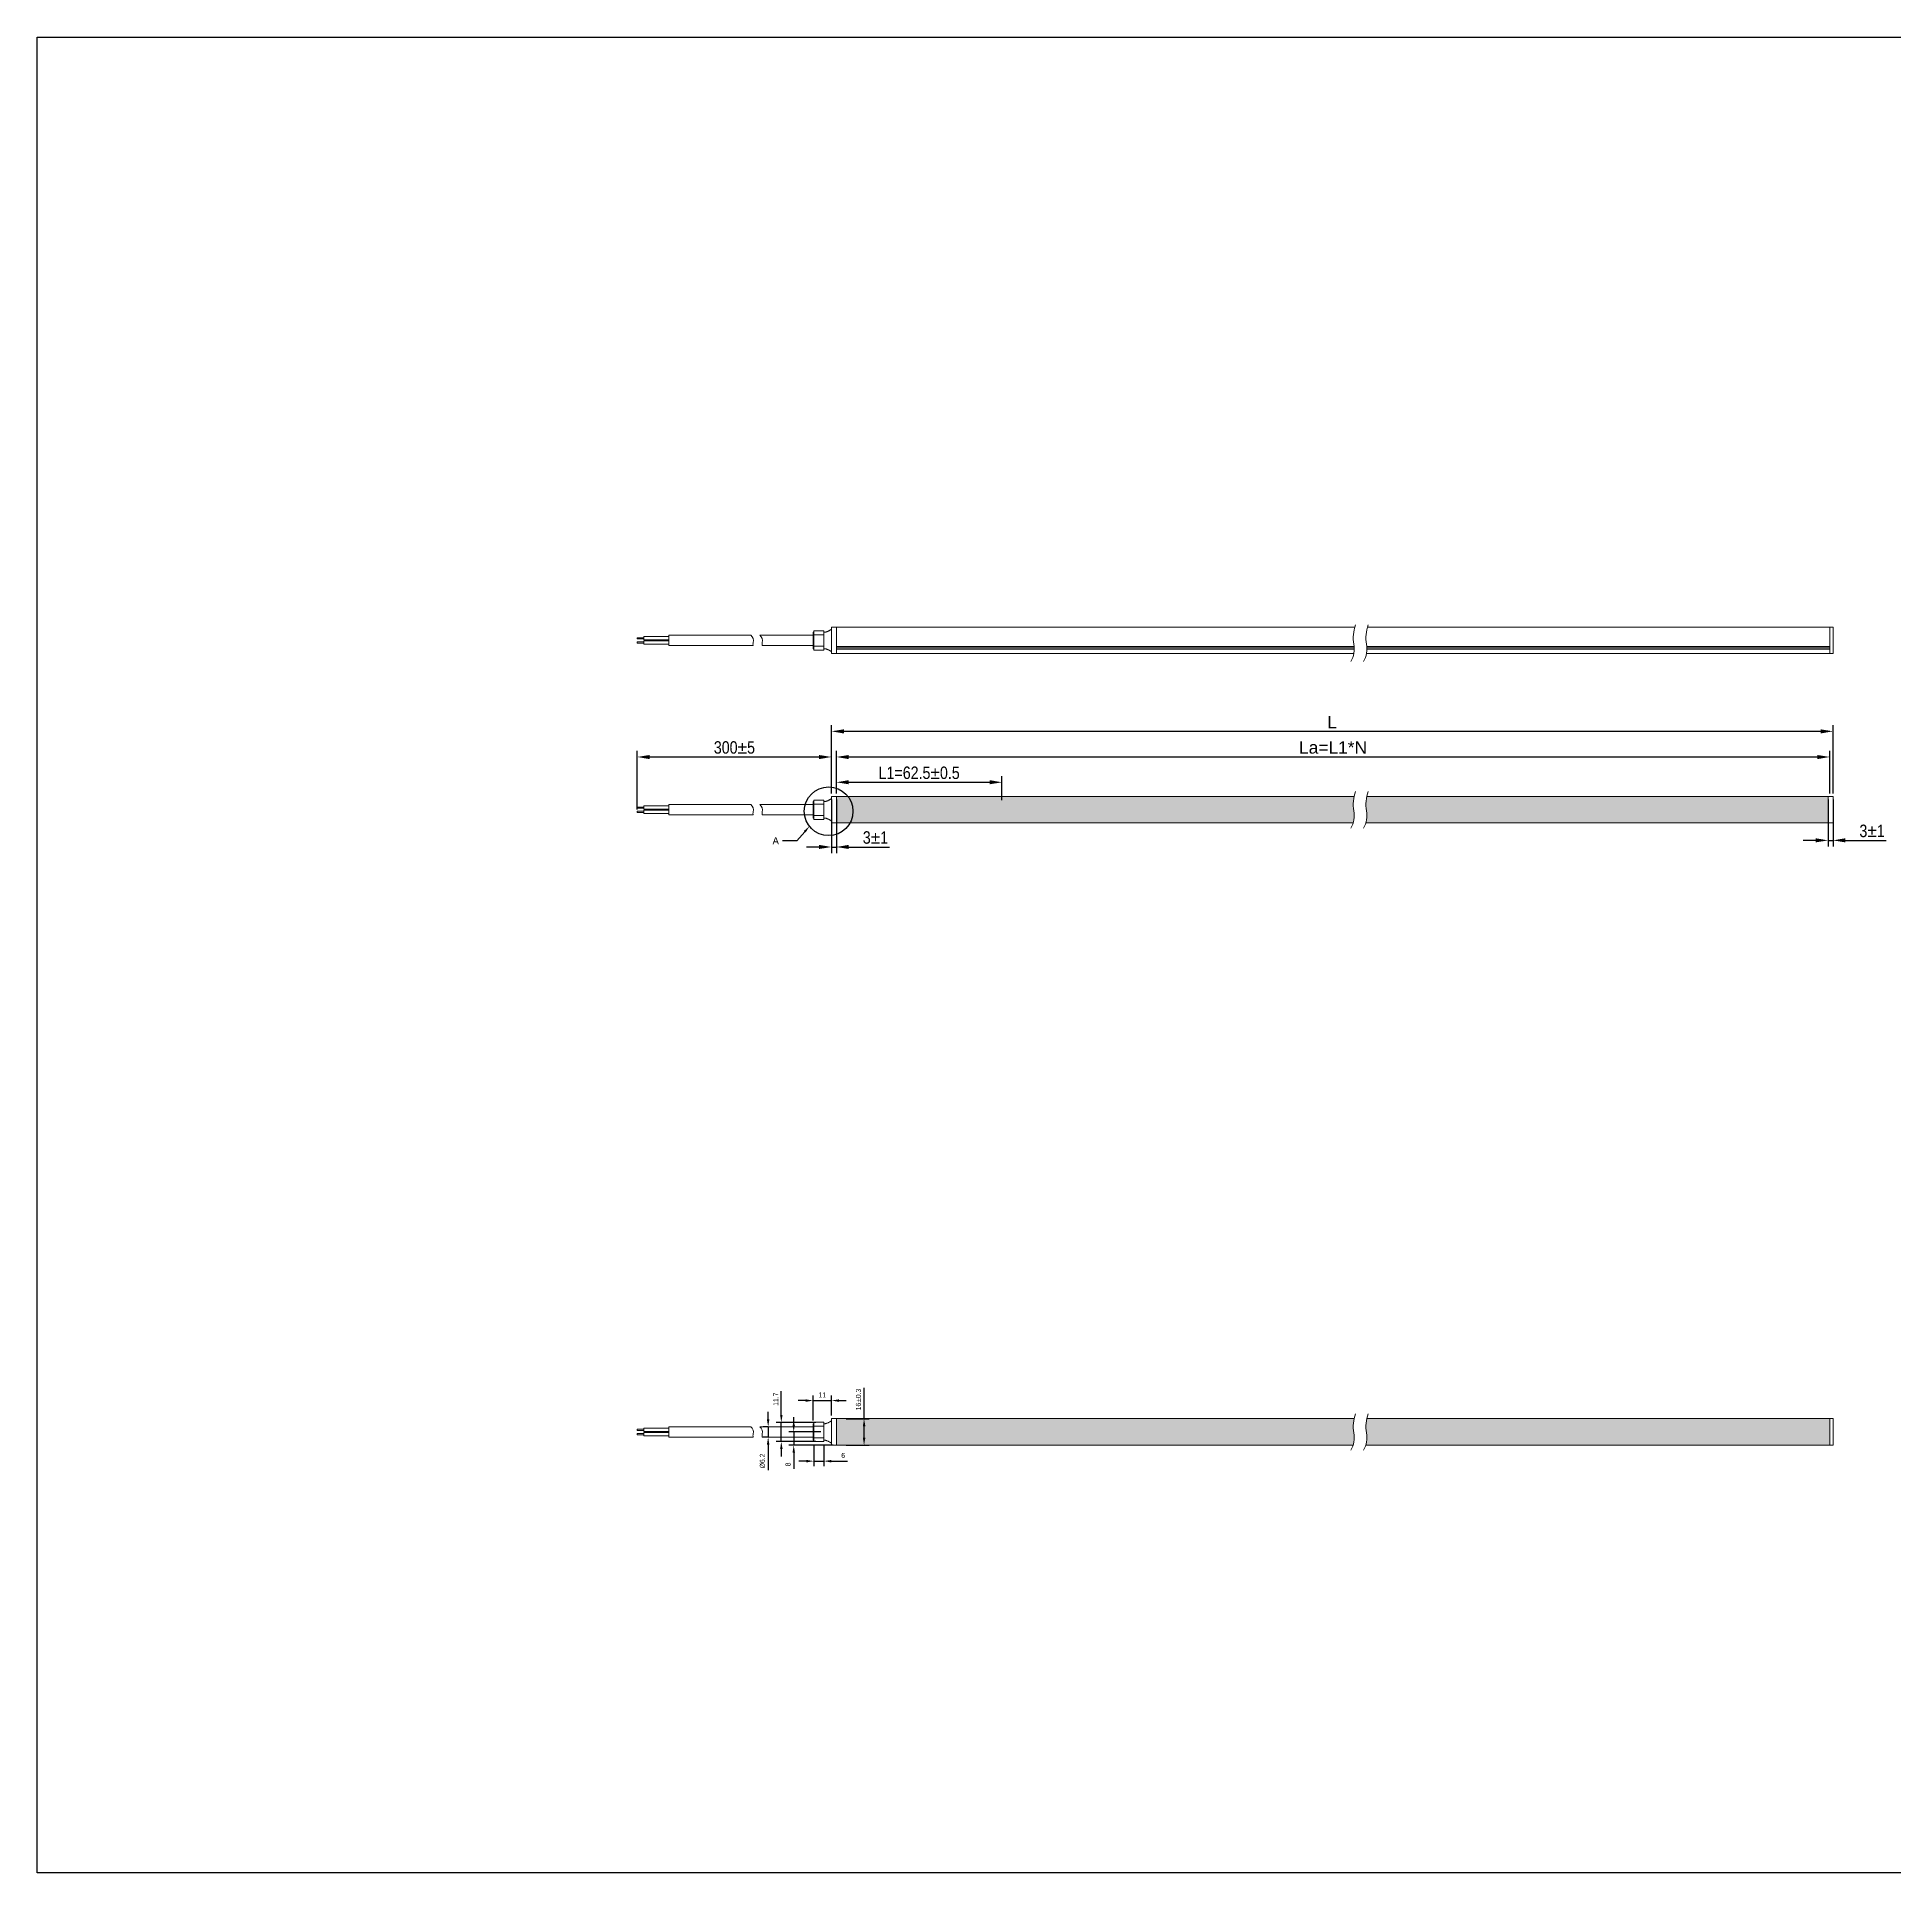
# Model space of a CAD drawing. Header units: millimetres. Extents: x 2374 to 4177, y -4614 to 869.
# Drawn here: x 2374 to 3496, y -240 to 869 of the extents above; entities that cross this region are included whole.
import ezdxf
from ezdxf import colors
from ezdxf.entities.mleader import LeaderData, LeaderLine
from ezdxf.math import Vec2, Vec3

# ---------------------------------------------------------------- set-up
doc = ezdxf.new("R2010")
doc.units = ezdxf.units.MM
doc.header["$LTSCALE"] = 0.2
doc.layers.add('02___PRT_ALL_AXES', color=7, linetype='Continuous')
doc.layers.add('0TXT', color=4, linetype='Continuous')
doc.styles.get("Standard").update_dxf_attribs({"font": 'ARIALN.TTF'})
doc.dimstyles.new('3', dxfattribs={"dimscale": 3, "dimtxt": 2.5, "dimasz": 2.5, "dimexe": 1.25, "dimexo": 0.625, "dimtad": 1, "dimdec": 1, "dimzin": 9, "dimtxsty": 'Standard', "dimcen": 2.5, "dimclrd": 142, "dimclre": 142, "dimclrt": 142, "dimadec": 0, "dimazin": 0, "dimtfac": 1, "dimtdec": 1, "dimtmove": 0, "dimatfit": 3, "dimfxl": 1, "dimarcsym": 0})

# ---------------------------------------------------------------- blocks, each defined once
blk = doc.blocks.new('*D24')
at = {"color": 142, "lineweight": -2, "transparency": 16777216}
for p, q in [((2853.6, 412.1), (2853.6, 453.3)), ((2861.1, 449.6), (3451.1, 449.6)), ((3458.6, 412.1), (3458.6, 453.3))]:
    blk.add_line(p, q, dxfattribs=at)
at = {"color": 142, "transparency": 16777216}
for points in [[(2861.1, 450.8), (2861.1, 448.3), (2853.6, 449.6)], [(3451.1, 450.8), (3451.1, 448.3), (3458.6, 449.6)]]:
    blk.add_solid(points, dxfattribs=at)
at = {"layer": 'Defpoints', "color": 0, "transparency": 16777216}
for p in [(3458.6, 449.6), (2853.6, 410.2), (3458.6, 410.2)]:
    blk.add_point(p, dxfattribs=at)
at = {"color": 142, "lineweight": 0, "transparency": 16777216, "insert": (3156.1, 455.2), "char_height": 7.5, "attachment_point": 5}
blk.add_mtext('{\\fArial|b0|i0|c0|p34;L}', dxfattribs=at)
blk = doc.blocks.new('*D25')
at = {"color": 142, "lineweight": -2, "transparency": 16777216}
for p, q in [((2856.6, 412.1), (2856.6, 437.8)), ((3456.6, 412.1), (3456.6, 437.8)), ((2864.1, 434.1), (3449.1, 434.1))]:
    blk.add_line(p, q, dxfattribs=at)
at = {"color": 142, "transparency": 16777216}
for points in [[(2864.1, 435.3), (2864.1, 432.8), (2856.6, 434.1)], [(3449.1, 435.3), (3449.1, 432.8), (3456.6, 434.1)]]:
    blk.add_solid(points, dxfattribs=at)
at = {"layer": 'Defpoints', "color": 0, "transparency": 16777216}
for p in [(3456.6, 434.1), (2856.6, 410.2), (3456.6, 410.2)]:
    blk.add_point(p, dxfattribs=at)
at = {"color": 142, "lineweight": 0, "transparency": 16777216, "insert": (3156.6, 439.8), "char_height": 7.5, "attachment_point": 5}
blk.add_mtext('{\\fArial|b0|i0|c0|p34;La=L1*N}', dxfattribs=at)
blk = doc.blocks.new('*D18')
at = {"color": 142, "lineweight": -2, "transparency": 16777216}
for p, q in [((2856.6, 412.1), (2856.6, 422.6)), ((2864.1, 418.8), (2949.1, 418.8)), ((2956.6, 408), (2956.6, 422.6))]:
    blk.add_line(p, q, dxfattribs=at)
at = {"color": 142, "transparency": 16777216}
for points in [[(2864.1, 420.1), (2864.1, 417.6), (2856.6, 418.8)], [(2949.1, 420.1), (2949.1, 417.6), (2956.6, 418.8)]]:
    blk.add_solid(points, dxfattribs=at)
at = {"layer": 'Defpoints', "color": 0, "transparency": 16777216}
for p in [(2956.6, 418.8), (2856.6, 410.2), (2956.6, 406.1)]:
    blk.add_point(p, dxfattribs=at)
at = {"color": 142, "lineweight": 0, "transparency": 16777216, "insert": (2906.6, 424.5), "char_height": 7.5, "attachment_point": 5}
blk.add_mtext('L1=62.5±0.5', dxfattribs=at)
blk = doc.blocks.new('*D31')
at = {"color": 142, "lineweight": -2, "transparency": 16777216}
for p, q in [((2736.3, 402.4), (2736.3, 437.8)), ((2853.6, 412.1), (2853.6, 437.8)), ((2743.8, 434.1), (2846.1, 434.1))]:
    blk.add_line(p, q, dxfattribs=at)
at = {"color": 142, "transparency": 16777216}
for points in [[(2743.8, 435.3), (2743.8, 432.8), (2736.3, 434.1)], [(2846.1, 435.3), (2846.1, 432.8), (2853.6, 434.1)]]:
    blk.add_solid(points, dxfattribs=at)
at = {"layer": 'Defpoints', "color": 0, "transparency": 16777216}
for p in [(2853.6, 434.1), (2853.6, 410.2), (2736.3, 400.5)]:
    blk.add_point(p, dxfattribs=at)
at = {"color": 142, "lineweight": 0, "transparency": 16777216, "insert": (2795, 439.8), "char_height": 7.5, "attachment_point": 5}
blk.add_mtext('300±5', dxfattribs=at)
blk = doc.blocks.new('*D16')
at = {"color": 142, "lineweight": -2, "transparency": 16777216}
for p, q in [((2823.3, 36.6), (2823.3, 51)), ((2844.1, 32.1), (2820.3, 32.1)), ((2823.3, 20.5), (2823.3, 32.1)), ((2844.1, 20.5), (2820.3, 20.5)), ((2823.3, 16), (2823.3, 11.5))]:
    blk.add_line(p, q, dxfattribs=at)
at = {"color": 142, "transparency": 16777216}
for points in [[(2822.6, 36.6), (2824.1, 36.6), (2823.3, 32.1)], [(2822.6, 16), (2824.1, 16), (2823.3, 20.5)]]:
    blk.add_solid(points, dxfattribs=at)
at = {"layer": 'Defpoints', "color": 0, "transparency": 16777216}
for p in [(2846, 32.1), (2823.3, 20.5), (2846, 20.5)]:
    blk.add_point(p, dxfattribs=at)
at = {"color": 142, "lineweight": 0, "transparency": 16777216, "insert": (2820, 46.1), "char_height": 3, "attachment_point": 5, "rotation": 90}
blk.add_mtext('11.7', dxfattribs=at)
blk = doc.blocks.new('*D17')
at = {"color": 142, "lineweight": -2, "transparency": 16777216}
for p, q in [((2830.8, 30.8), (2830.8, 35.3)), ((2847.1, 26.3), (2827.8, 26.3)), ((2830.8, 26.3), (2830.8, 18.3)), ((2854.7, 18.3), (2827.8, 18.3)), ((2830.8, 13.8), (2830.8, 4))]:
    blk.add_line(p, q, dxfattribs=at)
at = {"color": 142, "transparency": 16777216}
for points in [[(2830.1, 30.8), (2831.6, 30.8), (2830.8, 26.3)], [(2830.1, 13.8), (2831.6, 13.8), (2830.8, 18.3)]]:
    blk.add_solid(points, dxfattribs=at)
at = {"layer": 'Defpoints', "color": 0, "transparency": 16777216}
for p in [(2830.8, 26.3), (2849, 26.3), (2856.6, 18.3)]:
    blk.add_point(p, dxfattribs=at)
at = {"color": 142, "lineweight": 0, "transparency": 16777216, "insert": (2827.4, 6.7), "char_height": 3, "attachment_point": 5, "rotation": 90}
blk.add_mtext('8', dxfattribs=at)
blk = doc.blocks.new('*D21')
at = {"color": 142, "lineweight": -2, "transparency": 16777216}
for p, q in [((2853.6, 408.4), (2853.6, 376)), ((2856.6, 408.4), (2856.6, 376)), ((2846.1, 379.7), (2838.6, 379.7)), ((2853.6, 379.7), (2856.6, 379.7)), ((2864.1, 379.7), (2888.7, 379.7))]:
    blk.add_line(p, q, dxfattribs=at)
at = {"color": 142, "transparency": 16777216}
for points in [[(2846.1, 381), (2846.1, 378.5), (2853.6, 379.7)], [(2864.1, 381), (2864.1, 378.5), (2856.6, 379.7)]]:
    blk.add_solid(points, dxfattribs=at)
at = {"layer": 'Defpoints', "color": 0, "transparency": 16777216}
for p in [(2853.6, 410.2), (2856.6, 410.2), (2856.6, 379.7)]:
    blk.add_point(p, dxfattribs=at)
at = {"color": 142, "transparency": 16777216, "insert": (2880.2, 385.4), "char_height": 7.5, "attachment_point": 5}
blk.add_mtext('3±1', dxfattribs=at)
blk = doc.blocks.new('*D22')
at = {"color": 142, "lineweight": -2, "transparency": 16777216}
for p, q in [((3455.6, 408.4), (3455.6, 380)), ((3458.6, 408.4), (3458.6, 380)), ((3448.1, 383.7), (3440.6, 383.7)), ((3455.6, 383.7), (3458.6, 383.7)), ((3466.1, 383.7), (3490.7, 383.7))]:
    blk.add_line(p, q, dxfattribs=at)
at = {"color": 142, "transparency": 16777216}
for points in [[(3448.1, 385), (3448.1, 382.5), (3455.6, 383.7)], [(3466.1, 385), (3466.1, 382.5), (3458.6, 383.7)]]:
    blk.add_solid(points, dxfattribs=at)
at = {"layer": 'Defpoints', "color": 0, "transparency": 16777216}
for p in [(3455.6, 410.2), (3458.6, 410.2), (3458.6, 383.7)]:
    blk.add_point(p, dxfattribs=at)
at = {"color": 142, "transparency": 16777216, "insert": (3482.2, 389.4), "char_height": 7.5, "width": 4.026, "attachment_point": 5}
blk.add_mtext('3±1', dxfattribs=at)
blk = doc.blocks.new('*D32')
at = {"color": 142, "lineweight": -2, "transparency": 16777216}
for p, q in [((2843, 18.6), (2843, 5.7)), ((2849, 18.6), (2849, 5.7)), ((2838.5, 8.7), (2834, 8.7)), ((2843, 8.7), (2849, 8.7)), ((2853.5, 8.7), (2863.4, 8.7))]:
    blk.add_line(p, q, dxfattribs=at)
at = {"color": 142, "transparency": 16777216}
for points in [[(2838.5, 9.4), (2838.5, 7.9), (2843, 8.7)], [(2853.5, 9.4), (2853.5, 7.9), (2849, 8.7)]]:
    blk.add_solid(points, dxfattribs=at)
at = {"layer": 'Defpoints', "color": 0, "transparency": 16777216}
for p in [(2843, 20.5), (2849, 20.5), (2849, 8.7)]:
    blk.add_point(p, dxfattribs=at)
at = {"color": 142, "lineweight": 0, "transparency": 16777216, "insert": (2860.7, 12.1), "char_height": 3, "attachment_point": 5}
blk.add_mtext('6', dxfattribs=at)
blk = doc.blocks.new('*D33')
at = {"color": 142, "lineweight": -2, "transparency": 16777216}
for p, q in [((2873.3, 34.3), (2873.3, 53)), ((2862.4, 34.3), (2876.3, 34.3)), ((2873.3, 22.8), (2873.3, 29.8)), ((2862.4, 18.3), (2876.3, 18.3))]:
    blk.add_line(p, q, dxfattribs=at)
at = {"color": 142, "transparency": 16777216}
for points in [[(2872.6, 29.8), (2874.1, 29.8), (2873.3, 34.3)], [(2872.6, 22.8), (2874.1, 22.8), (2873.3, 18.3)]]:
    blk.add_solid(points, dxfattribs=at)
at = {"layer": 'Defpoints', "color": 0, "transparency": 16777216}
for p in [(2860.5, 34.3), (2860.5, 18.3), (2873.3, 18.3)]:
    blk.add_point(p, dxfattribs=at)
at = {"color": 142, "lineweight": 0, "transparency": 16777216, "insert": (2869.9, 45.9), "char_height": 3, "width": 9.282, "attachment_point": 5, "rotation": 90}
blk.add_mtext('16±0.3', dxfattribs=at)
blk = doc.blocks.new('*D34')
at = {"color": 142, "lineweight": -2, "transparency": 16777216}
for p, q in [((2838.1, 45.3), (2833.6, 45.3)), ((2842.6, 33.2), (2842.6, 48.3)), ((2842.6, 45.3), (2853.6, 45.3)), ((2853.6, 36.2), (2853.6, 48.3)), ((2858.1, 45.3), (2862.6, 45.3))]:
    blk.add_line(p, q, dxfattribs=at)
at = {"color": 142, "transparency": 16777216}
for points in [[(2838.1, 46), (2838.1, 44.5), (2842.6, 45.3)], [(2858.1, 46), (2858.1, 44.5), (2853.6, 45.3)]]:
    blk.add_solid(points, dxfattribs=at)
at = {"layer": 'Defpoints', "color": 0, "transparency": 16777216}
for p in [(2853.6, 45.3), (2853.6, 34.3), (2842.6, 31.3)]:
    blk.add_point(p, dxfattribs=at)
at = {"color": 142, "lineweight": 0, "transparency": 16777216, "insert": (2848.1, 48.7), "char_height": 3, "attachment_point": 5}
blk.add_mtext('11', dxfattribs=at)
blk = doc.blocks.new('*D35')
at = {"color": 142, "lineweight": -2, "transparency": 16777216}
for p, q in [((2815.4, 33.9), (2815.4, 38.4)), ((2815.3, 29.4), (2812.4, 29.4)), ((2815.3, 23.2), (2812.4, 23.2)), ((2815.4, 29.4), (2815.4, 23.2)), ((2815.4, 18.7), (2815.4, 3.3))]:
    blk.add_line(p, q, dxfattribs=at)
at = {"color": 142, "transparency": 16777216}
for points in [[(2814.6, 33.9), (2816.1, 33.9), (2815.4, 29.4)], [(2814.6, 18.7), (2816.1, 18.7), (2815.4, 23.2)]]:
    blk.add_solid(points, dxfattribs=at)
at = {"layer": 'Defpoints', "color": 0, "transparency": 16777216}
for p in [(2815.4, 23.2), (2817.2, 29.4), (2817.2, 23.2)]:
    blk.add_point(p, dxfattribs=at)
at = {"color": 142, "lineweight": 0, "transparency": 16777216, "insert": (2811.9, 8.8), "char_height": 3, "attachment_point": 5, "rotation": 90}
blk.add_mtext('Ø6.2', dxfattribs=at)

msp = doc.modelspace()

# ---------------------------------------------------------------- hatches: boundary and pattern name
at = {"lineweight": 0}
h = msp.add_hatch(dxfattribs=at)
h.set_pattern_fill('DOTS', color=2)
h.paths.add_polyline_path([(3168.75, 394.24, 0.1209499), (3169.18, 401.59, -0.0998788), (3169.34, 410.24), (2856.62, 410.24), (2856.62, 394.24)])
h.paths.add_polyline_path([(3176.95, 410.24, 0.0998788), (3176.8, 401.59, -0.1209499), (3176.36, 394.24), (3455.62, 394.24), (3455.62, 410.24)])
h = msp.add_hatch(dxfattribs=at)
h.set_pattern_fill('DOTS', color=2)
h.paths.add_polyline_path([(3168.75, 18.35, 0.1209499), (3169.18, 25.7, -0.0998788), (3169.34, 34.35), (2856.62, 34.35), (2856.62, 18.35)])
h.paths.add_polyline_path([(3176.95, 34.35, 0.0998788), (3176.8, 25.7, -0.1209499), (3176.36, 18.35), (3456.62, 18.35), (3456.62, 34.35)])

# ---------------------------------------------------------------- linework, layer by layer
at = {"color": 7, "linetype": 'Continuous', "lineweight": 0}
for p, q in [((2843, 509.49), (2842.64, 509.49)), ((2849.64, 509.49), (2849, 509.49)), ((2853.62, 496.54), (2853.62, 512.54)), ((3169.78, 512.54), (2853.62, 512.54)), ((2856.62, 512.54), (2856.62, 496.54)), ((3458.62, 512.54), (3177.39, 512.54)), ((3456.62, 512.54), (3456.62, 496.54)), ((3458.62, 512.54), (3458.62, 496.54)), ((2843, 499.49), (2842.64, 499.49)), ((2849.64, 499.49), (2849, 499.49)), ((2853.62, 496.54), (3169.17, 496.54)), ((2856.62, 500.84), (3169.37, 500.84)), ((2856.62, 500.13), (3169.42, 500.13)), ((2856.62, 499.14), (3169.43, 499.14)), ((3176.78, 496.54), (3458.62, 496.54)), ((3176.98, 500.84), (3456.62, 500.84)), ((3177.03, 500.13), (3456.62, 500.13)), ((3177.05, 499.14), (3456.62, 499.14)), ((2843, 407.19), (2842.64, 407.19)), ((2849.64, 407.19), (2849, 407.19)), ((2853.62, 394.24), (2853.62, 410.24)), ((2853.62, 410.24), (3169.34, 410.24)), ((2856.62, 410.24), (2856.62, 394.24)), ((3176.95, 410.24), (3458.62, 410.24)), ((3455.62, 410.24), (3455.62, 394.24)), ((3458.62, 410.24), (3458.62, 394.24)), ((2843, 397.19), (2842.64, 397.19)), ((2849.64, 397.19), (2849, 397.19)), ((3168.75, 394.24), (2853.62, 394.24)), ((3458.62, 394.24), (3176.36, 394.24)), ((2853.62, 18.35), (2853.62, 34.35)), ((2853.62, 34.35), (3169.34, 34.35)), ((2856.62, 34.35), (2856.62, 18.35)), ((3176.95, 34.35), (3458.62, 34.35)), ((3456.62, 34.35), (3456.62, 18.35)), ((3458.62, 34.35), (3458.62, 18.35)), ((2843, 31.3), (2842.64, 31.3)), ((2849.64, 31.3), (2849, 31.3)), ((2843, 21.3), (2842.64, 21.3)), ((2849.64, 21.3), (2849, 21.3)), ((3168.75, 18.35), (2853.62, 18.35)), ((3458.62, 18.35), (3176.36, 18.35))]:
    msp.add_line(p, q, dxfattribs=at)
at = {"lineweight": 0}
for p, q in [((2843, 510.32), (2849, 510.32)), ((2843, 510.32), (2843, 498.66)), ((2843, 507.93), (2849, 507.93)), ((2849, 510.32), (2849, 498.69)), ((2843, 501.04), (2849, 501.04)), ((2843, 498.66), (2849, 498.66)), ((2843, 408.02), (2849, 408.02)), ((2843, 408.02), (2843, 396.36)), ((2843, 405.63), (2849, 405.63)), ((2849, 408.02), (2849, 396.39)), ((2853.6, 395.29), (2853.64, 409.19)), ((2843, 398.74), (2849, 398.74)), ((2843, 396.36), (2849, 396.36)), ((2843, 32.13), (2849, 32.13)), ((2843, 32.13), (2843, 20.47)), ((2843, 29.74), (2849, 29.74)), ((2843, 22.85), (2849, 22.85)), ((2849, 32.13), (2849, 20.5)), ((2853.6, 19.4), (2853.64, 33.3)), ((2843, 20.47), (2849, 20.47))]:
    msp.add_line(p, q, dxfattribs=at)
msp.add_lwpolyline([(2373.81, 868.98), (3851.07, 868.98), (3851.07, -240.06), (2373.81, -240.06)], close=True)
msp.add_circle((2851.88, 401.31), 14.73)
for centre, radius, start, end in [((2802.53, 504.38), 3.95, 343.96804, 54.38795), ((2808.05, 504.38), 3.95, 343.96804, 54.38795), ((3190.7, 506.14), 21.87, 159.37879, 190.38898), ((3198.31, 506.14), 21.87, 159.37879, 190.38898), ((2809.63, 502.34), 3.43, 163.96804, 196.03196), ((2815.15, 502.34), 3.43, 163.96804, 196.03196), ((3154, 499.42), 15.44, 330.15251, 10.38898), ((3161.61, 499.42), 15.44, 330.15251, 10.38898), ((2802.53, 402.08), 3.95, 343.96804, 54.38795), ((2808.05, 402.08), 3.95, 343.96804, 54.38795), ((3190.7, 405.53), 21.87, 159.37879, 190.38898), ((3198.31, 405.53), 21.87, 159.37879, 190.38898), ((2809.63, 400.04), 3.43, 163.96804, 196.03196), ((2815.15, 400.04), 3.43, 163.96804, 196.03196), ((3154, 398.8), 15.44, 330.15251, 10.38898), ((3161.61, 398.8), 15.44, 330.15251, 10.38898), ((3190.7, 29.64), 21.87, 159.37879, 190.38898), ((3198.31, 29.64), 21.87, 159.37879, 190.38898), ((2802.53, 26.19), 3.95, 343.96804, 54.38795), ((2809.63, 24.15), 3.43, 163.96804, 196.03196), ((2808.05, 26.19), 3.95, 343.96804, 54.38795), ((2815.15, 24.15), 3.43, 163.96804, 196.03196), ((3154, 22.91), 15.44, 330.15251, 10.38898), ((3161.61, 22.91), 15.44, 330.15251, 10.38898)]:
    msp.add_arc(centre, radius, start, end, dxfattribs=at)
at = {"color": 7, "linetype": 'Continuous', "lineweight": 0}
for points in [[(2853.64, 511.49), (2853.64, 511.46), (2853.62, 511.41), (2853.57, 511.33), (2853.5, 511.25), (2853.41, 511.15), (2853.27, 511.04), (2853.09, 510.9), (2852.87, 510.75), (2852.64, 510.61), (2852.31, 510.43), (2851.9, 510.22), (2851.38, 509.98), (2850.94, 509.81), (2850.57, 509.68), (2850.27, 509.59), (2849.96, 509.52), (2849.75, 509.49), (2849.64, 509.49)], [(2853.64, 497.49), (2853.64, 497.51), (2853.62, 497.56), (2853.57, 497.64), (2853.5, 497.73), (2853.41, 497.82), (2853.27, 497.94), (2853.09, 498.07), (2852.87, 498.22), (2852.64, 498.37), (2852.31, 498.55), (2851.9, 498.76), (2851.38, 498.99), (2850.94, 499.17), (2850.57, 499.3), (2850.27, 499.38), (2849.96, 499.46), (2849.75, 499.49), (2849.64, 499.49)], [(2853.64, 409.19), (2853.64, 409.16), (2853.62, 409.11), (2853.57, 409.03), (2853.5, 408.95), (2853.41, 408.85), (2853.27, 408.74), (2853.09, 408.6), (2852.87, 408.45), (2852.64, 408.31), (2852.31, 408.13), (2851.9, 407.92), (2851.38, 407.68), (2850.94, 407.51), (2850.57, 407.38), (2850.27, 407.29), (2849.96, 407.22), (2849.75, 407.19), (2849.64, 407.19)], [(2853.64, 395.19), (2853.64, 395.21), (2853.62, 395.26), (2853.57, 395.34), (2853.5, 395.43), (2853.41, 395.52), (2853.27, 395.64), (2853.09, 395.77), (2852.87, 395.92), (2852.64, 396.06), (2852.31, 396.25), (2851.9, 396.46), (2851.38, 396.69), (2850.94, 396.87), (2850.57, 397), (2850.27, 397.08), (2849.96, 397.16), (2849.75, 397.19), (2849.64, 397.19)], [(2853.64, 33.3), (2853.64, 33.27), (2853.62, 33.22), (2853.57, 33.14), (2853.5, 33.06), (2853.41, 32.96), (2853.27, 32.85), (2853.09, 32.71), (2852.87, 32.56), (2852.64, 32.42), (2852.31, 32.24), (2851.9, 32.03), (2851.38, 31.79), (2850.94, 31.61), (2850.57, 31.49), (2850.27, 31.4), (2849.96, 31.33), (2849.75, 31.3), (2849.64, 31.3)], [(2853.64, 19.3), (2853.64, 19.32), (2853.62, 19.37), (2853.57, 19.45), (2853.5, 19.54), (2853.41, 19.63), (2853.27, 19.75), (2853.09, 19.88), (2852.87, 20.03), (2852.64, 20.17), (2852.31, 20.36), (2851.9, 20.57), (2851.38, 20.8), (2850.94, 20.98), (2850.57, 21.11), (2850.27, 21.19), (2849.96, 21.27), (2849.75, 21.3), (2849.64, 21.3)]]:
    msp.add_open_spline(points, degree=3, knots=[0, 0, 0, 0, 0.0169439, 0.0319879, 0.0610982, 0.0900297, 0.1190371, 0.1774442, 0.2364153, 0.2959193, 0.3559303, 0.4774358, 0.6010628, 0.7273167, 0.7918172, 0.8577042, 0.9259132, 1, 1, 1, 1], dxfattribs=at)
at = {"layer": '02___PRT_ALL_AXES', "color": 7, "linetype": 'Continuous', "lineweight": 0}
for p, q in [((2740.32, 506.16), (2736.32, 506.16)), ((2736.32, 505.41), (2736.32, 506.16)), ((2740.32, 505.41), (2736.32, 505.41)), ((2755.32, 506.79), (2740.32, 506.79)), ((2740.32, 504.79), (2740.32, 506.79)), ((2755.32, 507.59), (2804.83, 507.59)), ((2755.32, 507.59), (2755.32, 501.39)), ((2810.35, 507.59), (2842.64, 507.59)), ((2842.64, 499.49), (2842.64, 509.49)), ((2740.32, 503.56), (2736.32, 503.56)), ((2736.32, 502.81), (2736.32, 503.56)), ((2740.32, 502.81), (2736.32, 502.81)), ((2755.32, 504.79), (2740.32, 504.79)), ((2755.32, 504.19), (2740.32, 504.19)), ((2740.32, 502.19), (2740.32, 504.19)), ((2755.32, 502.19), (2740.32, 502.19)), ((2755.32, 501.39), (2806.33, 501.39)), ((2811.85, 501.39), (2842.64, 501.39)), ((2755.32, 404.49), (2740.32, 404.49)), ((2740.32, 402.49), (2740.32, 404.49)), ((2755.32, 405.29), (2804.83, 405.29)), ((2755.32, 405.29), (2755.32, 399.09)), ((2810.35, 405.29), (2842.64, 405.29)), ((2842.64, 397.19), (2842.64, 407.19)), ((2740.32, 403.86), (2736.32, 403.86)), ((2736.32, 403.11), (2736.32, 403.86)), ((2740.32, 403.11), (2736.32, 403.11)), ((2740.32, 401.26), (2736.32, 401.26)), ((2736.32, 400.51), (2736.32, 401.26)), ((2740.32, 400.51), (2736.32, 400.51)), ((2755.32, 402.49), (2740.32, 402.49)), ((2755.32, 401.89), (2740.32, 401.89)), ((2740.32, 399.89), (2740.32, 401.89)), ((2755.32, 399.89), (2740.32, 399.89)), ((2755.32, 399.09), (2806.33, 399.09)), ((2811.85, 399.09), (2842.64, 399.09)), ((2740.32, 27.97), (2736.32, 27.97)), ((2736.32, 27.22), (2736.32, 27.97)), ((2740.32, 27.22), (2736.32, 27.22)), ((2740.32, 25.37), (2736.32, 25.37)), ((2736.32, 24.62), (2736.32, 25.37)), ((2740.32, 24.62), (2736.32, 24.62)), ((2755.32, 28.6), (2740.32, 28.6)), ((2740.32, 26.6), (2740.32, 28.6)), ((2755.32, 26.6), (2740.32, 26.6)), ((2755.32, 26), (2740.32, 26)), ((2740.32, 24), (2740.32, 26)), ((2755.32, 24), (2740.32, 24)), ((2755.32, 29.4), (2804.83, 29.4)), ((2755.32, 29.4), (2755.32, 23.2)), ((2755.32, 23.2), (2806.33, 23.2)), ((2810.35, 29.4), (2842.64, 29.4)), ((2811.85, 23.2), (2842.64, 23.2)), ((2842.64, 21.3), (2842.64, 31.3))]:
    msp.add_line(p, q, dxfattribs=at)

# ---------------------------------------------------------------- dimensions: what is measured, and where the dimension line sits
at = {"lineweight": 0}
for base, p1, p2, text, picture, middle in [((3458.62, 449.55), (2853.62, 410.24), (3458.62, 410.24), '{\\fArial|b0|i0|c0|p34;L}', '*D24', (3156.12, 455.18)), ((2853.62, 434.09), (2736.32, 400.51), (2853.62, 410.24), '300±5', '*D31', (2794.97, 439.8)), ((3456.62, 434.09), (2856.62, 410.24), (3456.62, 410.24), '{\\fArial|b0|i0|c0|p34;La=L1*N}', '*D25', (3156.62, 439.79)), ((2956.62, 418.84), (2856.62, 410.24), (2956.62, 406.11), 'L1=62.5±0.5', '*D18', (2906.62, 424.55))]:
    dim = msp.add_linear_dim(base=base, p1=p1, p2=p2, text=text, dimstyle='3', override={"dimdsep": 46}, dxfattribs=at)
    dim.commit()
    dim.dimension.update_dxf_attribs({"geometry": picture, "text_midpoint": middle})
for base, p1, p2, picture, middle in [((2856.62, 379.72), (2853.62, 410.24), (2856.62, 410.24), '*D21', (2880.18, 385.42)), ((3458.62, 383.71), (3455.62, 410.24), (3458.62, 410.24), '*D22', (3482.18, 389.42))]:
    dim = msp.add_linear_dim(base=base, p1=p1, p2=p2, text='<>±1', dimstyle='3', override={"dimdsep": 46})
    dim.commit()
    dim.dimension.update_dxf_attribs({"geometry": picture, "text_midpoint": middle})
for base, p1, p2, picture, middle in [((2823.34, 20.47), (2846, 32.13), (2846, 20.47), '*D16', (2823.34, 46.08)), ((2830.84, 26.31), (2856.62, 18.35), (2849, 26.31), '*D17', (2830.84, 6.66))]:
    dim = msp.add_linear_dim(base=base, p1=p1, p2=p2, angle=90, dimstyle='3', override={"dimtxt": 1, "dimasz": 1.5, "dimexe": 1, "dimdsep": 46}, dxfattribs=at)
    dim.commit()
    dim.dimension.update_dxf_attribs({"geometry": picture, "text_midpoint": middle, "dimtype": 160})
dim = msp.add_linear_dim(base=(2853.62, 45.29), p1=(2842.64, 31.3), p2=(2853.62, 34.35), dimstyle='3', override={"dimtxt": 1, "dimasz": 1.5, "dimexe": 1, "dimdsep": 46}, dxfattribs=at)
dim.commit()
dim.dimension.update_dxf_attribs({"geometry": '*D34', "text_midpoint": (2848.13, 48.67)})
dim = msp.add_linear_dim(base=(2873.32, 18.35), p1=(2860.53, 34.35), p2=(2860.53, 18.35), angle=90, text='<>±0.3', dimstyle='3', override={"dimtxt": 1, "dimasz": 1.5, "dimexe": 1, "dimdsep": 46}, dxfattribs=at)
dim.commit()
dim.dimension.update_dxf_attribs({"geometry": '*D33', "text_midpoint": (2873.32, 45.91), "dimtype": 160})
dim = msp.add_linear_dim(base=(2815.4, 23.2), p1=(2817.2, 29.4), p2=(2817.2, 23.2), angle=90, text='Ø<>', dimstyle='3', override={"dimtxt": 1, "dimasz": 1.5, "dimexe": 1, "dimdsep": 46}, dxfattribs=at)
dim.commit()
dim.dimension.update_dxf_attribs({"geometry": '*D35', "text_midpoint": (2811.91, 8.76)})
dim = msp.add_linear_dim(base=(2849, 8.69), p1=(2843, 20.47), p2=(2849, 20.47), dimstyle='3', override={"dimtxt": 1, "dimasz": 1.5, "dimexe": 1, "dimdsep": 46}, dxfattribs=at)
dim.commit()
dim.dimension.update_dxf_attribs({"geometry": '*D32', "text_midpoint": (2860.69, 8.69), "dimtype": 160})

# ---------------------------------------------------------------- leaders
at = {"layer": '0TXT'}
ml = msp.add_multileader_mtext('Standard', dxfattribs=at)
ml.set_content('{\\fUtsaah|b0|i0|c0|p34;A}', color=256)
ml.set_leader_properties()
ml.build(insert=Vec2(0, 0))
ml.multileader.update_dxf_attribs({"dogleg_length": 0.36, "arrow_head_size": 4.32, "scale": 1.2})
ctx = ml.context
ctx.base_point, ctx.scale, ctx.char_height, ctx.arrow_head_size, ctx.landing_gap_size, ctx.plane_origin = Vec3(2816.42, 383.48), 1.2, 4.32, 4.32, 2.16, Vec3(2734.55, 361.33)
ctx.text_align_type = 2
notes = []
notes.append((ctx, [(1, (1, 1, 0), (2832.67, 383.48), (-1, 0), 8.64, [(0, [(2840.31, 392.19)], 0, [])])]))
ctx.mtext.insert, ctx.mtext.alignment, ctx.mtext.flow_direction = Vec3(2821.87, 385.64), 3, 5
for ctx, leaders in notes:
    for number, flags, end, landing, length, lines in leaders:
        leader = LeaderData()
        leader.index, (leader.has_last_leader_line, leader.has_dogleg_vector, leader.attachment_direction) = number, flags
        leader.last_leader_point, leader.dogleg_vector, leader.dogleg_length = Vec3(end), Vec3(landing), length
        for number, points, colour, breaks in lines:
            line = LeaderLine()
            line.index, line.vertices, line.color, line.breaks = number, Vec3.list(points), colors.encode_raw_color(colour), breaks
            leader.lines.append(line)
        ctx.leaders.append(leader)

doc.saveas('drawing.dxf')
